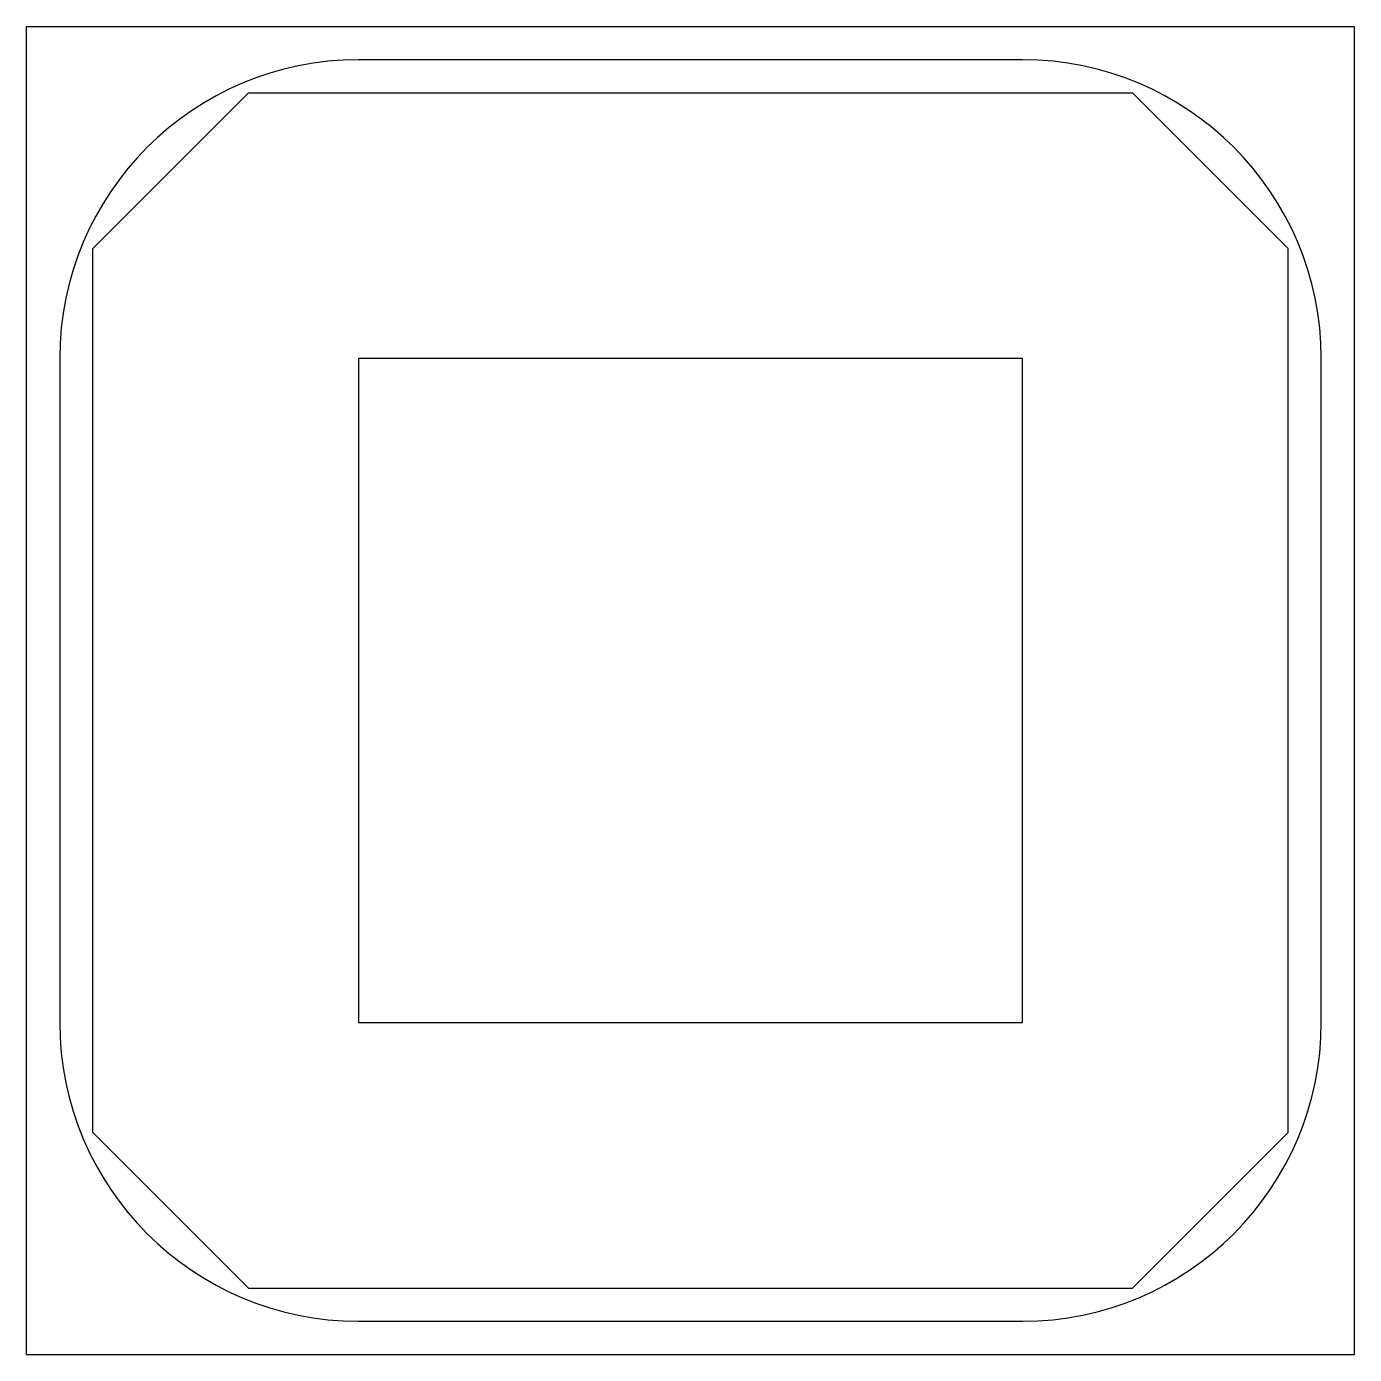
# Model space of a CAD drawing. Header units: millimetres. Extents: x -20 to 20, y -20 to 20.
import ezdxf

# ---------------------------------------------------------------- set-up
doc = ezdxf.new("R2010")
doc.units = ezdxf.units.MM

msp = doc.modelspace()

# ---------------------------------------------------------------- linework, layer by layer
at = {"linetype": 'CONTINUOUS'}
for p, q in [((-20, 20), (20, 20)), ((-20, -20), (-20, 20)), ((20, -20), (20, 20)), ((10, 19), (-10, 19)), ((-18, 13.314), (-13.314, 18)), ((-13.314, 18), (13.314, 18)), ((13.314, 18), (18, 13.314)), ((-18, -13.314), (-18, 13.314)), ((18, -13.314), (18, 13.314)), ((-19, 10), (-19, -10)), ((10, 10), (-10, 10)), ((-10, 10), (-10, -10)), ((10, -10), (10, 10)), ((19, -10), (19, 10)), ((-10, -10), (10, -10)), ((-18, -13.314), (-13.314, -18)), ((13.314, -18), (18, -13.314)), ((-13.314, -18), (13.314, -18)), ((-10, -19), (10, -19)), ((-20, -20), (20, -20))]:
    msp.add_line(p, q, dxfattribs=at)
for centre, start, end in [((-10, 10), 90, 180), ((10, 10), 0, 90), ((-10, -10), 180, 270), ((10, -10), 270, 360)]:
    msp.add_arc(centre, 9, start, end, dxfattribs=at)

doc.saveas('drawing.dxf')
